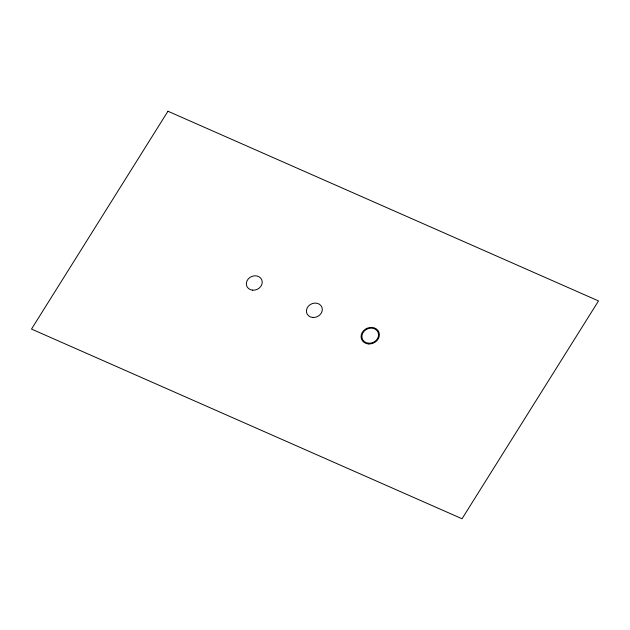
<?xml version="1.0" encoding="UTF-8"?>
<svg xmlns="http://www.w3.org/2000/svg" width="630" height="630" viewBox="0 0 630 630"><rect width="100%" height="100%" fill="white"/><g stroke="black" fill="none" stroke-linecap="round" stroke-linejoin="round"><path stroke-width="0.94" d="M167.958 111.242L31.5 329.065L462.042 518.758L598.5 300.935L167.958 111.242M252.63 290.17A8.143 7.009 -24.3 0 0 261.844 280.011A8.143 7.009 -24.3 0 0 248.362 278.807A8.143 7.009 -24.3 0 0 252.63 290.17M312.708 317.473A8.143 7.009 -24.3 0 0 321.93 307.306A8.143 7.009 -24.3 0 0 308.44 306.101A8.143 7.009 -24.3 0 0 312.708 317.473M368.503 343.224A8.544 7.355 -24.3 0 0 378.181 332.553A8.544 7.355 -24.3 0 0 364.022 331.286A8.544 7.355 -24.3 0 0 368.503 343.224M368.337 343.941A9.363 8.056 -24.3 0 0 378.937 332.254A9.363 8.056 -24.3 0 0 363.431 330.868A9.363 8.056 -24.3 0 0 368.337 343.941"/></g></svg>
